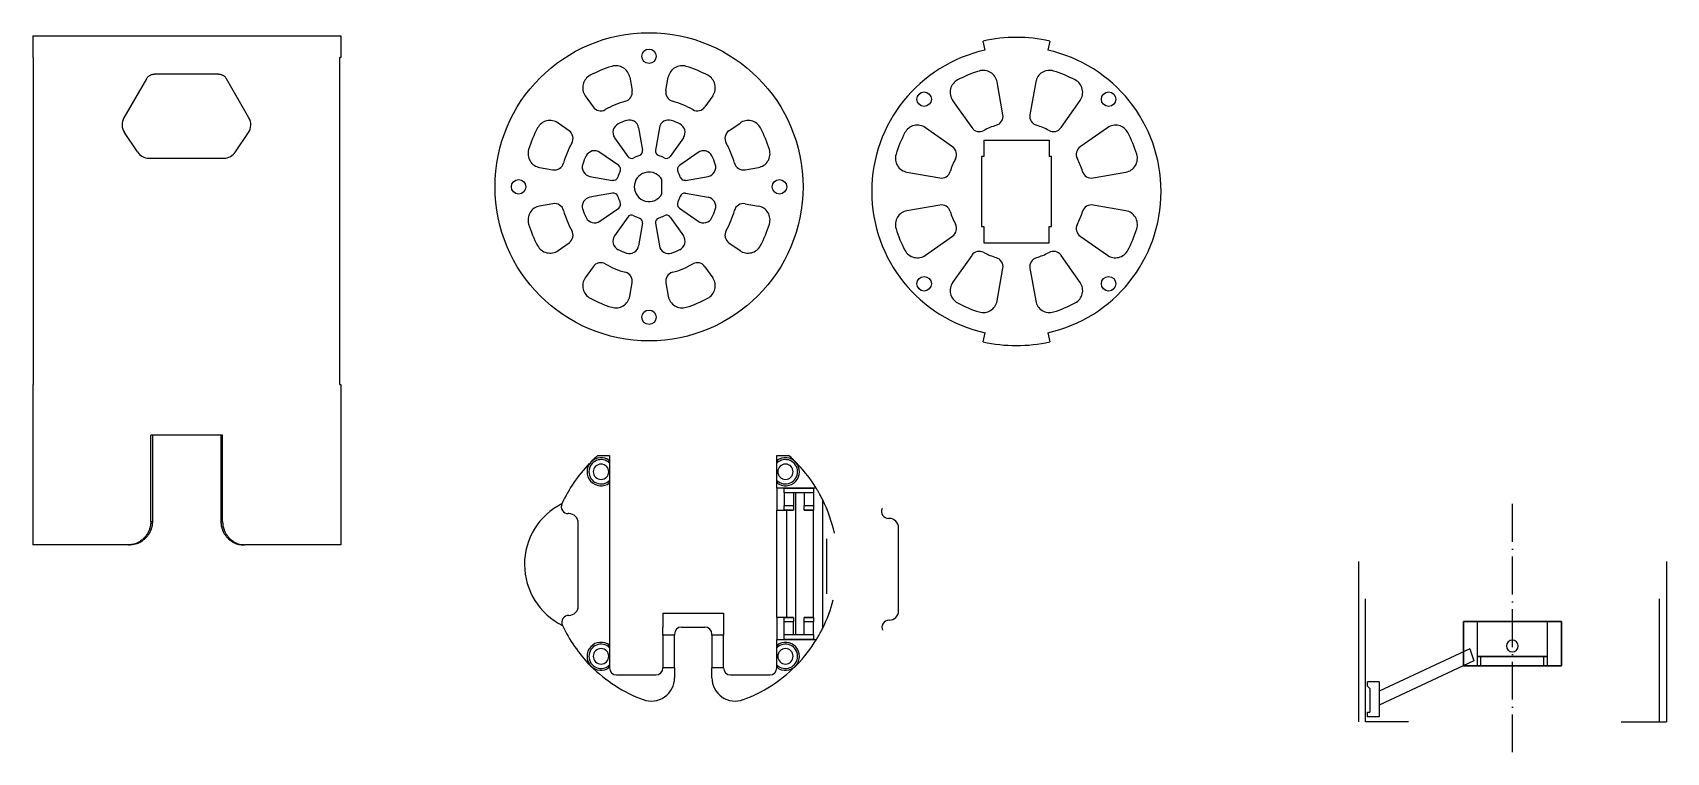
# Model space of a CAD drawing. Header units: millimetres. Extents: x 41 to 391, y 116 to 271.
import ezdxf

# ---------------------------------------------------------------- set-up
doc = ezdxf.new("R2010")
doc.units = ezdxf.units.MM
doc.linetypes.add('DASHDOT', pattern=[11.176, 8.128, -1.524, 0, -1.524])
doc.layers.add('obrys', color=2, linetype='Continuous')
doc.layers.add('osa', color=5, linetype='DASHDOT')

msp = doc.modelspace()

# ---------------------------------------------------------------- linework, layer by layer
at = {"layer": 'obrys'}
for p, q in [((41.22, 269.83), (41.22, 265.18)), ((41.22, 269.83), (50.89, 269.83)), ((50.89, 269.83), (107.22, 269.83)), ((107.22, 269.83), (107.22, 265.18)), ((245.32, 266.77), (244.88, 268.73)), ((259.15, 268.73), (258.72, 266.77)), ((41.41, 265.18), (41.22, 265.18)), ((41.4, 195.18), (41.4, 265.18)), ((41.41, 195.18), (41.41, 265.18)), ((107.03, 195.18), (107.03, 265.18)), ((107.22, 265.18), (107.04, 265.18)), ((107.04, 195.18), (107.04, 265.18)), ((65.59, 260.64), (60.77, 252.3)), ((81.01, 261.64), (67.32, 261.64)), ((87.56, 252.3), (82.74, 260.64)), ((169.16, 260.96), (169.66, 258.1)), ((176.92, 258.1), (177.43, 260.96)), ((249.12, 252.95), (247.88, 259.96)), ((256.15, 259.96), (254.92, 252.95)), ((159.64, 257.02), (161.3, 254.64)), ((186.95, 257.02), (185.28, 254.64)), ((238.36, 256.01), (242.44, 250.18)), ((261.59, 250.18), (265.68, 256.01)), ((63.66, 244.98), (60.88, 249.13)), ((84.67, 244.98), (87.45, 249.13)), ((156.17, 249.5), (153.79, 251.17)), ((171.06, 250.16), (171.92, 245.33)), ((175.52, 250.16), (174.67, 245.33)), ((190.42, 249.5), (192.8, 251.17)), ((238.34, 246.08), (232.51, 250.16)), ((271.52, 250.16), (265.69, 246.08)), ((165.93, 248.03), (168.74, 244.01)), ((180.66, 248.03), (177.85, 244.01)), ((245.02, 247.51), (259.02, 247.51)), ((245.02, 247.51), (245.02, 244.01)), ((259.02, 247.51), (259.02, 244.01)), ((66.15, 243.65), (82.18, 243.65)), ((149.84, 241.65), (152.71, 241.14)), ((166.79, 242.07), (162.77, 244.88)), ((183.82, 244.88), (179.8, 242.07)), ((193.88, 241.14), (196.74, 241.65)), ((245.02, 244.01), (244.52, 244.01)), ((244.52, 244.01), (244.52, 229.01)), ((259.52, 244.01), (259.02, 244.01)), ((259.52, 229.01), (259.52, 244.01)), ((160.64, 239.74), (165.48, 238.89)), ((176.06, 238.74), (176.06, 239.04)), ((176.06, 236.68), (176.06, 238.74)), ((181.11, 238.89), (185.94, 239.74)), ((228.57, 240.64), (235.58, 239.4)), ((268.46, 239.4), (275.47, 240.64)), ((165.48, 236.13), (160.64, 235.28)), ((176.06, 235.98), (176.06, 236.68)), ((181.11, 236.13), (185.94, 235.28)), ((152.71, 233.88), (149.84, 233.38)), ((162.77, 230.14), (166.79, 232.96)), ((179.8, 232.96), (183.82, 230.14)), ((193.88, 233.88), (196.74, 233.38)), ((235.58, 233.61), (228.57, 232.37)), ((275.47, 232.37), (268.46, 233.61)), ((168.74, 231.01), (165.93, 226.99)), ((171.92, 229.7), (171.06, 224.86)), ((174.67, 229.7), (175.52, 224.86)), ((177.85, 231.01), (180.66, 226.99)), ((244.52, 229.01), (245.02, 229.01)), ((245.02, 229.01), (245.02, 225.51)), ((259.02, 225.51), (259.02, 229.01)), ((259.02, 229.01), (259.52, 229.01)), ((153.79, 223.85), (156.17, 225.52)), ((190.42, 225.52), (192.8, 223.85)), ((232.51, 222.85), (238.34, 226.93)), ((245.02, 225.51), (259.02, 225.51)), ((265.69, 226.93), (271.52, 222.85)), ((242.44, 222.83), (238.36, 217)), ((265.68, 217), (261.59, 222.83)), ((161.3, 220.39), (159.64, 218.01)), ((185.28, 220.39), (186.95, 218.01)), ((247.88, 213.06), (249.12, 220.07)), ((254.92, 220.07), (256.15, 213.06)), ((169.16, 214.06), (169.66, 216.93)), ((176.92, 216.93), (177.43, 214.06)), ((244.88, 204.29), (245.32, 206.24)), ((258.72, 206.24), (259.15, 204.29)), ((41.22, 195.18), (41.22, 160.83)), ((41.22, 195.18), (41.41, 195.18)), ((107.04, 195.18), (107.22, 195.18)), ((107.22, 195.18), (107.22, 160.83)), ((81.91, 184.33), (66.53, 184.33)), ((66.53, 165.83), (66.53, 184.33)), ((66.87, 184.33), (66.87, 165.83)), ((81.56, 184.33), (81.56, 165.83)), ((81.91, 165.83), (81.91, 184.33)), ((162.34, 179.98), (164.84, 179.98)), ((164.61, 178.54), (164.85, 178.85)), ((164.84, 179.98), (164.84, 178.86)), ((164.84, 178.84), (164.84, 178.32)), ((200.69, 178.32), (200.69, 179.98)), ((200.69, 179.98), (203.19, 179.98)), ((200.73, 178.88), (200.97, 178.56)), ((164.84, 178.32), (164.84, 174.65)), ((200.69, 174.65), (200.69, 178.32)), ((164.81, 174.09), (164.57, 174.4)), ((164.84, 174.65), (164.84, 139.33)), ((200.69, 174.13), (200.69, 174.65)), ((200.93, 174.43), (200.69, 174.12)), ((200.69, 172.98), (200.69, 174.11)), ((202.27, 172.98), (200.69, 172.98)), ((200.69, 172.98), (200.69, 168.26)), ((202.27, 172.98), (204.27, 172.98)), ((202.27, 171.98), (202.27, 172.98)), ((204.27, 172.98), (202.27, 172.98)), ((202.27, 171.98), (202.27, 169.26)), ((204.27, 171.98), (202.27, 171.98)), ((204.27, 172.98), (206.52, 172.98)), ((206.52, 172.98), (204.27, 172.98)), ((204.27, 171.98), (204.27, 169.26)), ((206.52, 171.98), (204.27, 171.98)), ((204.77, 141.54), (204.77, 171.98)), ((206.52, 172.98), (208.52, 172.98)), ((208.52, 172.98), (206.52, 172.98)), ((206.52, 171.98), (206.52, 169.26)), ((208.52, 171.98), (206.52, 171.98)), ((208.52, 172.98), (208.52, 171.98)), ((209.11, 172.98), (208.52, 172.98)), ((208.52, 171.98), (208.52, 169.26)), ((200.69, 145.26), (200.69, 168.26)), ((200.69, 168.26), (202.27, 168.26)), ((202.27, 169.26), (202.27, 169.16)), ((202.27, 168.26), (202.27, 169.16)), ((204.27, 169.16), (202.27, 169.16)), ((202.27, 168.26), (204.27, 168.26)), ((204.27, 168.26), (202.27, 168.26)), ((202.77, 168.26), (202.77, 145.26)), ((204.27, 169.26), (204.27, 169.16)), ((204.27, 169.16), (204.27, 168.26)), ((206.52, 169.26), (206.52, 169.16)), ((206.52, 168.26), (206.52, 169.16)), ((208.52, 169.16), (206.52, 169.16)), ((206.52, 168.26), (208.52, 168.26)), ((208.52, 168.26), (206.52, 168.26)), ((208.52, 169.26), (208.52, 169.16)), ((208.52, 169.16), (208.52, 168.26)), ((208.52, 145.26), (208.52, 168.26)), ((210.52, 143), (210.52, 170.44)), ((66.53, 165.83), (66.87, 165.83)), ((81.56, 165.83), (81.91, 165.83)), ((156.14, 167.51), (156, 167.51)), ((158.14, 147.72), (158.14, 165.51)), ((224.76, 166.49), (224.61, 166.49)), ((211.34, 162.12), (211.34, 150.32)), ((226.76, 146.7), (226.76, 164.49)), ((50.89, 160.83), (41.22, 160.83)), ((61.75, 160.83), (50.89, 160.83)), ((61.75, 160.83), (62.11, 160.83)), ((62.33, 160.84), (61.97, 160.84)), ((86.47, 160.84), (86.11, 160.84)), ((86.11, 160.84), (86.33, 160.83)), ((86.33, 160.83), (86.69, 160.83)), ((107.22, 160.83), (86.69, 160.83)), ((325.29, 157.25), (325.29, 122.9)), ((391.29, 157.25), (391.29, 122.9)), ((326.79, 122.9), (326.79, 149.25)), ((389.79, 122.9), (389.79, 149.25)), ((156.14, 145.72), (156.1, 145.72)), ((176.27, 146.22), (189.27, 146.22)), ((176.27, 146.22), (176.27, 143.22)), ((189.27, 146.22), (189.27, 143.22)), ((202.27, 145.26), (200.69, 145.26)), ((200.69, 145.26), (200.69, 140.54)), ((202.27, 145.26), (204.27, 145.26)), ((202.27, 144.36), (202.27, 145.26)), ((204.27, 145.26), (202.27, 145.26)), ((202.27, 144.26), (202.27, 144.36)), ((204.27, 144.36), (202.27, 144.36)), ((202.27, 141.54), (202.27, 144.26)), ((204.27, 145.26), (204.27, 144.36)), ((204.27, 144.26), (204.27, 144.36)), ((204.27, 141.54), (204.27, 144.26)), ((206.52, 145.26), (208.52, 145.26)), ((206.52, 144.36), (206.52, 145.26)), ((208.52, 145.26), (206.52, 145.26)), ((206.52, 144.26), (206.52, 144.36)), ((208.52, 144.36), (206.52, 144.36)), ((206.52, 141.54), (206.52, 144.26)), ((208.52, 145.26), (208.52, 144.36)), ((208.52, 144.26), (208.52, 144.36)), ((208.52, 141.54), (208.52, 144.26)), ((224.76, 144.7), (224.71, 144.7)), ((350.79, 144.4), (347.79, 144.4)), ((347.79, 144.4), (347.79, 134.9)), ((347.79, 144.4), (350.79, 144.4)), ((347.79, 134.9), (347.79, 144.4)), ((351.79, 144.4), (350.79, 144.4)), ((350.79, 134.9), (350.79, 144.4)), ((350.79, 136.9), (350.79, 144.4)), ((350.79, 136.9), (350.79, 144.4)), ((350.79, 144.4), (351.79, 144.4)), ((350.79, 134.9), (350.79, 144.4)), ((351.79, 144.4), (364.79, 144.4)), ((364.79, 144.4), (351.79, 144.4)), ((365.79, 144.4), (364.79, 144.4)), ((364.79, 144.4), (365.79, 144.4)), ((368.79, 144.4), (365.79, 144.4)), ((365.79, 134.9), (365.79, 144.4)), ((365.79, 136.9), (365.79, 144.4)), ((365.79, 136.9), (365.79, 144.4)), ((365.79, 144.4), (368.79, 144.4)), ((365.79, 134.9), (365.79, 144.4)), ((368.79, 144.4), (368.79, 134.9)), ((368.79, 134.9), (368.79, 144.4)), ((176.27, 141.48), (176.27, 143.22)), ((178.77, 141.48), (176.27, 141.48)), ((176.27, 141.48), (176.27, 134.48)), ((178.77, 141.72), (178.77, 141.48)), ((178.77, 134.48), (178.77, 141.48)), ((180.27, 143.22), (185.27, 143.22)), ((186.77, 141.48), (186.77, 141.72)), ((189.27, 141.48), (186.77, 141.48)), ((186.77, 141.48), (186.77, 134.48)), ((189.27, 143.22), (189.27, 141.48)), ((189.27, 134.48), (189.27, 141.48)), ((200.69, 138.8), (200.69, 140.54)), ((200.69, 140.54), (202.27, 140.54)), ((202.27, 140.54), (202.27, 141.54)), ((204.27, 141.54), (202.27, 141.54)), ((202.27, 140.54), (204.27, 140.54)), ((204.27, 140.54), (202.27, 140.54)), ((206.52, 141.54), (204.27, 141.54)), ((204.27, 140.54), (206.52, 140.54)), ((206.52, 140.54), (204.27, 140.54)), ((208.52, 141.54), (206.52, 141.54)), ((206.52, 140.54), (208.52, 140.54)), ((208.52, 140.54), (206.52, 140.54)), ((208.52, 141.54), (208.52, 140.54)), ((208.52, 140.54), (209.17, 140.54)), ((164.61, 139.01), (164.85, 139.32)), ((164.84, 139.31), (164.84, 138.8)), ((164.84, 138.8), (164.84, 135.12)), ((200.69, 135.12), (200.69, 138.8)), ((200.73, 139.35), (200.97, 139.04)), ((349.15, 138.53), (329.76, 129.49)), ((349.15, 138.53), (350.05, 135.96)), ((350.79, 136.9), (365.79, 136.9)), ((365.79, 136.9), (350.79, 136.9)), ((351.54, 134.9), (351.54, 136.9)), ((365.04, 134.9), (365.04, 136.9)), ((164.81, 134.56), (164.57, 134.88)), ((164.84, 135.12), (164.84, 134.48)), ((178.77, 134.48), (176.27, 134.48)), ((178.77, 134.48), (178.77, 132.37)), ((186.77, 132.37), (186.77, 134.48)), ((189.27, 134.48), (186.77, 134.48)), ((200.69, 134.6), (200.69, 135.12)), ((200.93, 134.91), (200.69, 134.59)), ((200.69, 134.48), (200.69, 134.59)), ((350.05, 135.96), (329.76, 126.49)), ((347.79, 134.9), (350.79, 134.9)), ((350.79, 134.9), (347.79, 134.9)), ((365.79, 134.9), (350.79, 134.9)), ((350.79, 134.9), (365.79, 134.9)), ((365.79, 134.9), (368.79, 134.9)), ((368.79, 134.9), (365.79, 134.9)), ((166.34, 132.98), (174.77, 132.98)), ((190.77, 132.98), (199.19, 132.98)), ((327.26, 130.56), (327.26, 131.49)), ((329.76, 131.49), (327.26, 131.49)), ((327.26, 130.56), (327.76, 130.03)), ((327.76, 130.03), (327.76, 125.03)), ((329.76, 131.49), (329.76, 129.49)), ((329.76, 129.49), (329.76, 126.49)), ((329.76, 126.49), (329.76, 123.99)), ((336.01, 122.9), (326.79, 122.9)), ((327.26, 123.99), (327.26, 125.03)), ((327.26, 125.03), (327.76, 125.03)), ((329.76, 123.99), (327.26, 123.99)), ((381.62, 122.9), (391.29, 122.9))]:
    msp.add_line(p, q, dxfattribs=at)
for points in [[(209.25, 172.76), (209.18, 172.87), (209.11, 172.98), (209.11, 172.98)], [(66.64, 164.28), (66.6, 164.17), (66.39, 163.66)], [(82.76, 162.54), (83.11, 162.17), (83.22, 162.07)]]:
    msp.add_lwpolyline(points, dxfattribs=at)
for centre, radius in [((173.29, 237.51), 33), ((173.29, 265.46), 1.55), ((232.25, 256.27), 1.55), ((271.78, 256.27), 1.55), ((145.34, 237.51), 1.55), ((201.24, 237.51), 1.55), ((232.25, 216.74), 1.55), ((271.78, 216.74), 1.55), ((173.29, 209.56), 1.55)]:
    msp.add_circle(centre, radius, dxfattribs=at)
for centre, radius, start, end in [((252.02, 236.51), 31, 102.4836, 257.5164), ((252.02, 236.51), 33, 77.5164, 102.4836), ((252.02, 236.51), 31, 282.4836, 77.5164), ((173.29, 237.51), 27, 107.1808, 117.8192), ((166.21, 260.44), 3, 10, 107.1808), ((180.38, 260.44), 3, 72.8192, 170), ((173.29, 237.51), 27, 62.1808, 72.8192), ((162.09, 258.74), 3, 117.8192, 215), ((184.49, 258.74), 3, 325, 62.1808), ((240.82, 257.73), 3, 117.8192, 215), ((252.02, 236.51), 27, 107.1808, 117.8192), ((244.93, 259.44), 3, 10, 107.1808), ((259.11, 259.44), 3, 72.8192, 170), ((252.02, 236.51), 27, 62.1808, 72.8192), ((263.22, 257.73), 3, 325, 62.1808), ((173.29, 237.51), 19, 105.465, 119.535), ((167.69, 257.75), 2, 285.465, 10), ((178.89, 257.75), 2, 170, 254.535), ((173.29, 237.51), 19, 60.465, 74.535), ((63.37, 250.8), 3, 150, 213.8255), ((84.96, 250.8), 3, 326.1745, 30), ((162.94, 255.78), 2, 215, 299.535), ((183.65, 255.78), 2, 240.465, 325), ((247.15, 252.6), 2, 286.8323, 10), ((256.89, 252.6), 2, 170, 253.1677), ((173.29, 237.51), 27, 152.1808, 162.8192), ((152.07, 248.71), 3, 55, 152.1808), ((155.02, 247.86), 2, 330.465, 55), ((167.56, 249.18), 2, 116.1501, 215), ((173.29, 237.51), 15, 108.8499, 116.1501), ((169.09, 249.82), 2, 10, 108.8499), ((177.49, 249.82), 2, 71.1501, 170), ((173.29, 237.51), 15, 63.8499, 71.1501), ((179.02, 249.18), 2, 325, 63.8499), ((191.57, 247.86), 2, 125, 209.535), ((194.52, 248.71), 3, 27.8192, 125), ((173.29, 237.51), 27, 17.1808, 27.8192), ((252.02, 236.51), 27, 152.1808, 162.8192), ((230.79, 247.71), 3, 55, 152.1808), ((244.08, 251.33), 2, 215, 298.1677), ((252.02, 236.51), 14.81, 106.8323, 118.1677), ((252.02, 236.51), 14.81, 61.8323, 73.1677), ((259.95, 251.33), 2, 241.8323, 325), ((273.24, 247.71), 3, 27.8192, 125), ((252.02, 236.51), 27, 17.1808, 27.8192), ((150.37, 244.6), 3, 162.8192, 260), ((173.29, 237.51), 19, 150.465, 164.535), ((161.63, 243.24), 2, 55, 153.8499), ((170.93, 245.16), 1, 287.1808, 10), ((175.66, 245.16), 1, 170, 252.8192), ((184.96, 243.24), 2, 26.1501, 125), ((173.29, 237.51), 19, 15.465, 29.535), ((196.22, 244.6), 3, 280, 17.1808), ((237.2, 244.44), 2, 331.8323, 55), ((266.84, 244.44), 2, 125, 208.1677), ((66.15, 246.65), 3, 213.8255, 270), ((82.18, 246.65), 3, 270, 326.1745), ((153.05, 243.11), 2, 260, 344.535), ((160.99, 241.71), 2, 161.1501, 260), ((173.29, 237.51), 15, 153.8499, 161.1501), ((166.22, 241.25), 1, 332.1808, 55), ((169.56, 244.59), 1, 215, 297.8192), ((173.29, 237.51), 7, 107.1808, 117.8192), ((173.29, 237.51), 7, 62.1808, 72.8192), ((177.03, 244.59), 1, 242.1808, 325), ((180.37, 241.25), 1, 125, 207.8192), ((185.6, 241.71), 2, 280, 18.8499), ((173.29, 237.51), 15, 18.8499, 26.1501), ((193.53, 243.11), 2, 195.465, 280), ((229.09, 243.6), 3, 162.8192, 260), ((252.02, 236.51), 14.81, 151.8323, 163.1677), ((252.02, 236.51), 14.81, 16.8323, 28.1677), ((274.95, 243.6), 3, 280, 17.1808), ((165.65, 239.88), 1, 260, 342.8192), ((173.29, 237.51), 7, 152.1808, 162.8192), ((173.29, 237.51), 3.16, 106.8202, 180), ((173.29, 237.51), 3.16, 62.5722, 106.8202), ((173.29, 237.51), 3.16, 28.9385, 62.5722), ((173.29, 237.51), 7, 17.1808, 27.8192), ((180.94, 239.88), 1, 197.1808, 280), ((235.93, 241.37), 2, 260, 343.1677), ((268.11, 241.37), 2, 196.8323, 280), ((160.99, 233.31), 2, 100, 198.8499), ((165.65, 235.15), 1, 17.1808, 100), ((173.29, 237.51), 7, 197.1808, 207.8192), ((173.29, 237.51), 3.16, 180, 331.0615), ((173.29, 237.51), 7, 332.1808, 342.8192), ((180.94, 235.15), 1, 80, 162.8192), ((185.6, 233.31), 2, 341.1501, 80), ((150.37, 230.42), 3, 100, 197.1808), ((153.05, 231.91), 2, 15.465, 100), ((173.29, 237.51), 19, 195.465, 209.535), ((173.29, 237.51), 15, 198.8499, 206.1501), ((166.22, 233.78), 1, 305, 27.8192), ((169.56, 230.44), 1, 62.1808, 145), ((173.29, 237.51), 7, 242.1808, 252.8192), ((173.29, 237.51), 7, 287.1808, 297.8192), ((177.03, 230.44), 1, 35, 117.8192), ((180.37, 233.78), 1, 152.1808, 235), ((173.29, 237.51), 15, 333.8499, 341.1501), ((173.29, 237.51), 19, 330.465, 344.535), ((193.53, 231.91), 2, 80, 164.535), ((196.22, 230.42), 3, 342.8192, 80), ((229.09, 229.42), 3, 100, 197.1808), ((235.93, 231.64), 2, 16.8323, 100), ((252.02, 236.51), 14.81, 196.8323, 208.1677), ((252.02, 236.51), 14.81, 331.8323, 343.1677), ((268.11, 231.64), 2, 80, 163.1677), ((274.95, 229.42), 3, 342.8192, 80), ((173.29, 237.51), 27, 197.1808, 207.8192), ((155.02, 227.16), 2, 305, 29.535), ((161.63, 231.78), 2, 206.1501, 305), ((170.93, 229.87), 1, 350, 72.8192), ((175.66, 229.87), 1, 107.1808, 190), ((184.96, 231.78), 2, 235, 333.8499), ((191.57, 227.16), 2, 150.465, 235), ((173.29, 237.51), 27, 332.1808, 342.8192), ((252.02, 236.51), 27, 197.1808, 207.8192), ((237.2, 228.57), 2, 305, 28.1677), ((266.84, 228.57), 2, 151.8323, 235), ((252.02, 236.51), 27, 332.1808, 342.8192), ((152.07, 226.31), 3, 207.8192, 305), ((167.56, 225.84), 2, 145, 243.8499), ((173.29, 237.51), 15, 243.8499, 251.1501), ((169.09, 225.21), 2, 251.1501, 350), ((177.49, 225.21), 2, 190, 288.8499), ((173.29, 237.51), 15, 288.8499, 296.1501), ((179.02, 225.84), 2, 296.1501, 35), ((194.52, 226.31), 3, 235, 332.1808), ((162.94, 219.24), 2, 60.465, 145), ((173.29, 237.51), 19, 240.465, 254.535), ((173.29, 237.51), 19, 285.465, 299.535), ((183.65, 219.24), 2, 35, 119.535), ((230.79, 225.31), 3, 207.8192, 305), ((244.08, 221.69), 2, 61.8323, 145), ((252.02, 236.51), 14.81, 241.8323, 253.1677), ((247.15, 220.41), 2, 350, 73.1677), ((256.89, 220.41), 2, 106.8323, 190), ((252.02, 236.51), 14.81, 286.8323, 298.1677), ((259.95, 221.69), 2, 35, 118.1677), ((273.24, 225.31), 3, 235, 332.1808), ((162.09, 216.29), 3, 145, 242.1808), ((167.69, 217.27), 2, 350, 74.535), ((178.89, 217.27), 2, 105.465, 190), ((184.49, 216.29), 3, 297.8192, 35), ((173.29, 237.51), 27, 242.1808, 252.8192), ((166.21, 214.58), 3, 252.8192, 350), ((180.38, 214.58), 3, 190, 287.1808), ((173.29, 237.51), 27, 287.1808, 297.8192), ((240.82, 215.28), 3, 145, 242.1808), ((263.22, 215.28), 3, 297.8192, 35), ((252.02, 236.51), 27, 242.1808, 252.8192), ((244.93, 213.58), 3, 252.8192, 350), ((259.11, 213.58), 3, 190, 287.1808), ((252.02, 236.51), 27, 287.1808, 297.8192), ((252.02, 236.51), 33, 257.5164, 282.4836), ((163.01, 176.48), 3, 52.2109, 307), ((163.01, 176.48), 2.6, 45.0064, 180), ((182.77, 156.72), 30.96, 131.283, 134.501), ((163.01, 176.48), 3, 52, 52.2109), ((202.53, 176.48), 3, 232.2109, 127), ((202.53, 176.48), 2.6, 0, 134.9936), ((182.77, 156.72), 30.96, 43.3818, 48.717), ((182.77, 156.72), 30.96, 136.026, 155.3379), ((163.01, 176.48), 2.6, 180, 314.9936), ((163.01, 176.48), 1.65, 0, 180), ((163.01, 176.48), 1.65, 180, 0), ((202.53, 176.48), 2.6, 225.0064, 360), ((202.53, 176.48), 1.65, 0, 180), ((202.53, 176.48), 1.65, 180, 0), ((182.77, 156.72), 30.96, 31.6916, 43.3818), ((202.53, 176.48), 3, 232, 232.2109), ((161.15, 156.64), 14.54, 116.6021, 243.8443), ((156, 169.01), 1.5, 155.3379, 270), ((182.77, 156.72), 30.96, 12.3273, 26.314), ((224.61, 167.99), 1.5, 155.3379, 270), ((156.14, 165.51), 2, 0, 90), ((224.76, 164.49), 2, 0, 90), ((156.14, 147.72), 2, 270, 0), ((182.77, 156.72), 30.96, 333.686, 345.7073), ((156.1, 144.22), 1.5, 90, 205.1085), ((182.77, 156.72), 30.96, 205.1085, 224.4547), ((224.71, 143.2), 1.5, 90, 205.1085), ((224.76, 146.7), 2, 270, 0), ((180.27, 141.72), 1.5, 90, 180), ((185.27, 141.72), 1.5, 0, 90), ((182.77, 156.72), 30.96, 315.7437, 328.4983), ((358.29, 139.17), 1.25, 0, 180), ((163.01, 136.96), 3, 52.2109, 307), ((163.01, 136.96), 2.6, 45.0064, 180), ((163.01, 136.96), 2.6, 180, 314.9936), ((163.01, 136.96), 1.65, 0, 180), ((163.01, 136.96), 1.65, 180, 0), ((163.01, 136.96), 3, 52, 52.2109), ((202.53, 136.96), 3, 232.2109, 127), ((202.53, 136.96), 2.6, 0, 134.9936), ((202.53, 136.96), 2.6, 225.0064, 360), ((202.53, 136.96), 1.65, 0, 180), ((202.53, 136.96), 1.65, 180, 0), ((358.29, 139.17), 1.25, 180, 0), ((182.77, 156.72), 30.96, 224.8483, 249.7135), ((166.34, 134.48), 1.5, 180, 270), ((174.77, 134.48), 1.5, 270, 360), ((190.77, 134.48), 1.5, 180, 270), ((182.77, 156.72), 30.96, 290.2865, 314.841), ((199.19, 134.48), 1.5, 270, 0), ((202.53, 136.96), 3, 232, 232.2109), ((173.77, 132.37), 5, 249.7135, 360), ((191.77, 132.37), 5, 180, 290.2865)]:
    msp.add_arc(centre, radius, start, end, dxfattribs=at)
for points, knots in [([(65.59, 260.64), (65.65, 260.75), (65.77, 260.92), (65.99, 261.14), (66.2, 261.31), (66.44, 261.45), (66.69, 261.55), (66.98, 261.62), (67.2, 261.64), (67.32, 261.64)], [0, 0, 0, 0, 0.175971, 0.30559, 0.435184, 0.564811, 0.694442, 0.824081, 1, 1, 1, 1]), ([(81.01, 261.64), (81.13, 261.64), (81.35, 261.62), (81.64, 261.55), (81.87, 261.45), (82.07, 261.34), (82.23, 261.23), (82.38, 261.11), (82.56, 260.92), (82.68, 260.75), (82.74, 260.64)], [0, 0, 0, 0, 0.175941, 0.305524, 0.435125, 0.536677, 0.623119, 0.709566, 0.824051, 1, 1, 1, 1]), ([(210.52, 170.44), (210.39, 170.72), (210.19, 171.1), (209.93, 171.57), (209.78, 171.85), (209.64, 172.1), (209.53, 172.29), (209.39, 172.52), (209.31, 172.66), (209.25, 172.76)], [0, 0, 0, 0, 0.343804, 0.48313, 0.612771, 0.703242, 0.810299, 0.866529, 1, 1, 1, 1]), ([(66.53, 165.83), (66.53, 165.53), (66.48, 165.01), (66.3, 164.28), (66.06, 163.66), (65.74, 163.07), (65.39, 162.6), (65.05, 162.23), (64.72, 161.93), (64.31, 161.62), (63.81, 161.32), (63.22, 161.07), (62.53, 160.88), (62.04, 160.83), (61.75, 160.83)], [0, 0, 0, 0, 0.118159, 0.205536, 0.292695, 0.379537, 0.464213, 0.521673, 0.578739, 0.637091, 0.721641, 0.805465, 0.888587, 1, 1, 1, 1]), ([(66.87, 165.83), (66.87, 165.53), (66.83, 165.01), (66.65, 164.28), (66.41, 163.66), (66.09, 163.08), (65.75, 162.62), (65.42, 162.25), (65.09, 161.94), (64.67, 161.62), (64.17, 161.32), (63.38, 160.98), (62.75, 160.86), (62.33, 160.84)], [0, 0, 0, 0, 0.121711, 0.211712, 0.301493, 0.390935, 0.473634, 0.532809, 0.591577, 0.656169, 0.743205, 0.829464, 1, 1, 1, 1]), ([(81.56, 165.83), (81.56, 165.53), (81.61, 165.07), (81.74, 164.47), (81.88, 164.03), (82.08, 163.57), (82.36, 163.06), (82.75, 162.54), (83.2, 162.06), (83.72, 161.65), (84.27, 161.32), (84.83, 161.08), (85.45, 160.91), (85.87, 160.85), (86.11, 160.84)], [0, 0, 0, 0, 0.121702, 0.186909, 0.246863, 0.30664, 0.390944, 0.479938, 0.568365, 0.656133, 0.743164, 0.82942, 0.901534, 1, 1, 1, 1]), ([(81.91, 165.83), (81.91, 165.53), (81.96, 165.06), (82.09, 164.46), (82.24, 164.02), (82.43, 163.56), (82.71, 163.06), (83.1, 162.54), (83.55, 162.06), (84.07, 161.65), (84.62, 161.32), (85.21, 161.07), (85.75, 160.93), (86.24, 160.85), (86.53, 160.83), (86.69, 160.83)], [0, 0, 0, 0, 0.118153, 0.183205, 0.241414, 0.299447, 0.379551, 0.465958, 0.551833, 0.637078, 0.721628, 0.805447, 0.884231, 0.939418, 1, 1, 1, 1]), ([(209.17, 140.54), (209.3, 140.77), (209.5, 141.1), (209.75, 141.54), (209.92, 141.85), (210.18, 142.33), (210.38, 142.72), (210.52, 143)], [0, 0, 0, 0, 0.285396, 0.411974, 0.534386, 0.666014, 1, 1, 1, 1])]:
    msp.add_open_spline(points, degree=3, knots=knots, dxfattribs=at)
msp.add_open_spline([(62.95, 160.92), (62.67, 160.86), (62.39, 160.83), (62.11, 160.83)], degree=3, dxfattribs=at)
at = {"layer": 'osa'}
msp.add_line((358.29, 116.4), (358.29, 170), dxfattribs=at)

doc.saveas('drawing.dxf')
